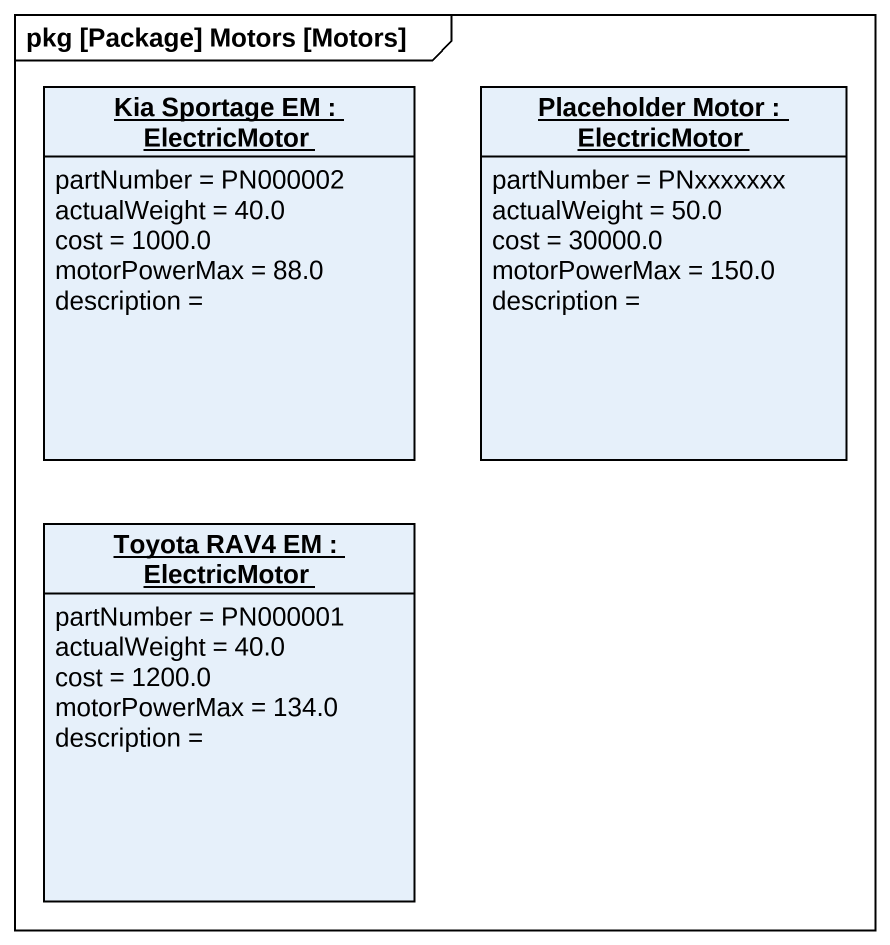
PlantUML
@startuml
mainframe pkg [Package] Motors [Motors]
hide circle
hide empty members
object "Kia Sportage EM : ElectricMotor" as Kia_Sportage_EM {
  partNumber = PN000002
  actualWeight = 40.0
  cost = 1000.0
  motorPowerMax = 88.0
  description =
}
object "Placeholder Motor : ElectricMotor" as Placeholder_Motor {
  partNumber = PNxxxxxxx
  actualWeight = 50.0
  cost = 30000.0
  motorPowerMax = 150.0
  description =
}
object "Toyota RAV4 EM : ElectricMotor" as Toyota_RAV4_EM {
  partNumber = PN000001
  actualWeight = 40.0
  cost = 1200.0
  motorPowerMax = 134.0
  description =
}
@enduml
